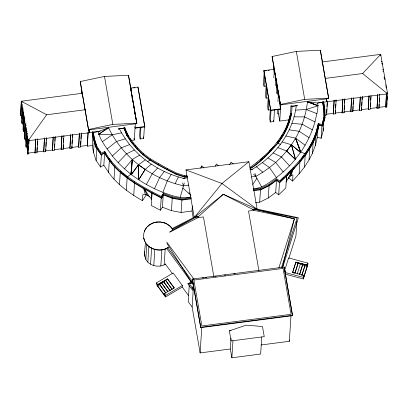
<?xml version="1.0" encoding="UTF-8"?>
<svg xmlns="http://www.w3.org/2000/svg" width="408" height="408" viewBox="0 0 408 408"><rect width="100%" height="100%" fill="white"/><g stroke="black" fill="none" stroke-linecap="round" stroke-linejoin="round"><path stroke-width="0.61" d="M281.54 267.296L297.09 218.066L253.949 209.049L253.929 210.329L294.377 218.785L282.448 267.587M138.281 179.51L138.516 164.71C125.939 154.877 115.505 142.285 108.61 127.862L98.139 131.611C100.337 140.791 106.922 148.395 112.302 155.978C117.963 162.828 124.348 169.034 131.32 174.537C140.979 181.886 151.608 187.92 162.909 192.352C171.88 195.702 181.137 199.15 190.847 196.998M286.197 182.085L286.656 175.292M290.501 114.148L290.532 113.643L288.568 121.268L285.544 129.152L288.538 121.778L290.501 114.148L291.016 105.937L291.98 105.815C292.133 119.539 286.085 132.595 277.909 143.341C269.428 152.347 261.293 162.047 250.578 168.494L250.614 167.984C261.324 161.542 269.459 151.837 277.94 142.836C284.56 134.319 289.308 124.353 291.48 113.776L291.45 114.281M22.098 103.933L21.359 115.301L20.558 115.408L21.415 102.143L22.221 102.036M23.47 111.833L22.736 123.201L21.935 123.308L22.792 110.043L23.593 109.936M24.806 120.365L24.113 131.101L23.307 131.208L24.169 117.943L24.97 117.836M26.224 127.633L25.49 139.001L24.684 139.108L25.541 125.843L26.347 125.735M27.56 136.16L26.867 146.9L26.061 147.007L26.918 133.742L27.724 133.635M29.004 139.883L28.274 153.877L27.28 154.005L28.137 140.74L21.257 101.24L82.34 93.274L82.61 94.488M28.351 149.991L28.596 146.197M28.759 143.672L28.963 140.515M37.73 138.746L37.001 152.735L35.012 152.995L35.705 139.633M35.012 152.995L35.746 139.001M36.914 151.378L37.159 147.589M37.322 145.059L37.567 141.27M46.456 137.603L45.727 151.597L43.738 151.858L44.426 138.496M43.738 151.858L44.467 137.863M45.727 151.597L45.722 148.976M45.885 146.446L46.17 142.025M46.293 140.133L46.415 138.236M55.182 136.466L54.448 150.46L52.464 150.72L53.152 137.358M52.464 150.72L53.193 136.726M54.488 147.206L54.692 144.049M54.896 140.887L55.141 137.098M63.908 135.329L63.174 149.323L61.19 149.583L61.878 136.221M61.19 149.583L61.919 135.589M63.174 149.323L63.291 144.804M63.459 142.275L63.704 138.485M72.634 134.191L71.9 148.186L69.916 148.441L70.604 135.084M69.916 148.441L70.645 134.451M71.9 148.186L71.854 146.191M72.017 143.667L72.262 139.878M72.425 137.348L72.593 134.824M80.228 81.539L88.551 129.917L136.808 123.624L136.833 123.201L128.479 75.24L104.479 76.434L80.228 81.539L88.551 129.917M81.457 93.656L81.773 88.699M81.355 133.054L80.626 147.043L78.642 147.303L79.331 133.941M78.642 147.303L79.371 133.309M80.58 145.054L80.825 141.265M80.988 138.735L81.233 134.946M92.963 135.415L92.31 145.518L87.363 146.166L88.057 132.804M87.363 146.166L88.097 132.172M88.781 130.264L89.219 132.773L89.408 129.815M191.097 197.503L181.978 198.691L172.334 196.875L163.328 193.438L161.298 196.477C139.745 185.553 116.918 173.303 104.734 151.399L101.485 153.281L97.022 146.752L94.416 138.715L93.203 131.748L92.259 131.871L93.447 139.398L96.109 147.604L101.153 154.989L104.392 153.117L104.422 152.612L101.189 154.479L101.153 154.989M93.447 139.398L92.259 131.871M104.662 152.541L103.841 165.174L100.592 167.05L96.135 160.528L93.524 152.485L94.258 141.117M96.109 147.604L93.478 138.893M96.135 160.528L96.91 148.522M96.992 147.262L97.022 146.752M100.592 167.05L101.408 154.418M104.703 151.909L104.734 151.399M191.219 198.359L181.958 199.568L172.059 197.701L163.725 194.524L161.604 198.155C142.239 188.098 121.65 177.827 108.635 159.599L108.666 159.095L104.422 152.612M146.62 194.402L142.453 200.639C129.596 193.387 117.254 184.533 108.574 172.4L109.354 160.395M109.466 158.625L109.436 159.135L108.758 158.1M114.021 179.209L114.837 166.576M114.877 165.944L114.908 165.434M119.498 184.605L120.319 171.972M120.391 170.83L120.36 171.34L121.824 172.564M186.844 175.435L184.62 175.721L176.506 173.043L167.555 168.642L150.414 158.855L143.713 153.739L137.715 147.936L132.345 141.653L127.872 134.864L124.787 127.627L123.823 127.755L126.98 135.742L131.524 142.642M124.756 128.132L124.787 127.627M128.479 75.24L132.314 97.828M126.98 135.742L123.823 127.755M128.53 136.415L127.872 134.864M131.065 90.948L130.871 89.556M126.577 177.699L126.613 177.194L119.717 171.436L114.174 165.98L108.666 159.095M126.332 190.306L127.148 177.674M127.219 176.536L127.189 177.041L130.942 174.226L132.279 159.482L139.633 155.111C152.332 166.495 167.902 174.568 184.462 178.597M132.401 99.465L132.518 97.609L131.861 97.237M133.778 107.365L133.895 105.509L133.625 105.351M135.191 114.648L134.997 113.251M145.263 159.829L138.516 164.71L131.345 174.558L132.279 159.482L124.466 168.795M131.131 140.454L134.288 140.046L135.374 123.201M130.636 88.036L137.965 87.077L144.825 126.903L135.053 128.178M134.033 182.84L134.069 182.33L126.613 177.194M133.727 195.401L134.543 182.769M134.584 182.136L134.614 181.626M143.024 154.872L136.955 148.996L136.991 148.486L131.554 142.132L127.01 135.232M137.685 148.441L137.715 147.936M140.184 127.056L139.618 135.798L140.168 138.955L143.652 138.501L144.417 126.633M140.168 138.955L140.933 127.087M136.991 148.486L143.055 154.362L143.024 154.872L149.818 160.053L158.248 165.026L176.088 174.338L184.498 177.118L187.43 176.735M144.825 126.903L137.965 87.077M143.677 154.249L143.713 153.739M142.805 188.103L142.836 187.593L134.069 182.33M142.453 200.639L142.836 194.769L143.147 194.422C146.564 193.902 150.221 196.62 151.638 199.639M144.865 241.511C144.886 241.771 143.672 238.053 143.713 237.971C144.539 241.76 146.742 245.116 149.925 247.34C155.423 250.869 162.914 251.068 168.387 247.396M146.503 227.536C144.055 231.566 142.871 233.56 146.498 227.644C148.124 225.588 150.379 224.13 152.776 223.033C159.783 220.376 168.754 222.707 172.625 229.367M143.055 154.362L149.848 159.543L149.818 160.053L147.742 161.614M150.384 159.36L150.414 158.855M165.633 264.058C161.18 266.995 155.142 266.761 150.567 264.2C142.229 259.865 145.013 249.737 145.544 242.219M145.829 259.432L146.824 244.025M146.982 244.774C152.138 250.257 161.843 251.858 168.397 247.289M147.696 226.516L149.308 224.91M151.638 192.984L151.669 192.479L142.836 187.593M147.854 262.094L148.889 246.07M150.567 264.2L151.643 247.559M158.248 165.026L158.284 164.521L149.848 159.543M158.753 164.302L158.783 163.792M153.785 265.608L154.861 248.967M149.297 225.012L152.765 223.14L156.672 222.039M151.388 198.976L152.051 192.856L151.256 205.51L160.405 210.253L161.221 197.62M161.604 198.155L163.725 194.524M156.473 282.871L156.376 284.427L165.566 296.947L182.249 287.064L182.351 285.508L173.16 272.988L156.473 282.871L157.784 284.656L157.682 286.207M160.737 221.993L156.667 222.146M160.405 210.253L162.435 207.213L163.215 195.208M163.297 193.948L163.328 193.438M160.823 266.001L161.899 249.359M167.05 169.896L167.086 169.386L158.284 164.521M165.877 293.219L159.686 284.483L167.622 278.827L157.784 284.656L165.638 280.301L172.196 289.466L165.623 280.51M167.525 169.152L167.555 168.642M172.62 229.475C170.957 226.307 167.683 224.39 164.689 222.901M164.169 264.955L165.204 248.931M164.358 293.612L165.663 295.392L165.566 296.947L164.276 294.887L164.358 293.612L174.196 287.783L167.622 278.827M191.189 198.864L181.927 200.073L172.028 198.212L172.059 197.701M192.357 205.984L192.03 211.033L181.086 212.461L171.447 210.645L172.263 198.013M172.304 197.38L172.334 196.875M176.088 174.338L176.118 173.834L167.086 169.386M173.196 288.675L174.196 287.783M181.086 212.461L181.958 199.568M176.118 173.834L184.528 176.608L184.498 177.118L187.598 176.71M184.589 176.231L184.62 175.721M189.225 285.625L188.19 301.65L192.127 307.015L200.124 352.925L230.331 348.983L231.03 338.176M192.357 279.404L192.377 279.046L284.167 267.072L292.546 315.675L200.761 327.65L192.357 279.404L194.244 279.159M192.127 307.015L193.606 284.152M201.725 167.173L201.807 165.913L204.005 168.009M200.761 327.65L192.377 279.046M200.124 352.925L201.766 327.578M261.768 336.87L260.661 354.032L231.866 357.791L232.978 340.624M250.191 167.673L250.226 167.163C264.486 157.172 277.731 144.386 285.58 128.642M257.035 163.042L257.065 162.532M257.672 163.695L257.703 163.19M280.5 109.201L270.733 110.476L263.874 70.65L273.646 69.375L274.355 73.46M264.175 72.496L263.491 83.115L264.042 86.272L266.363 85.966M264.042 86.272L264.767 75.026M266.251 84.4L265.562 95.018L266.113 98.175L268.439 97.869M266.113 98.175L266.842 86.929M255.423 202.766L259.682 202.21L260.498 189.577M260.539 188.945L260.574 188.435L269.168 184.243L276.604 178.658L279.582 181.045C296.453 165.158 314.18 147.375 318.276 123.537L322.019 124.506L324.059 117.132L323.814 108.783L322.6 101.816L323.544 101.694L324.768 108.717L324.987 117.744L322.682 126.087L318.954 125.123L318.985 124.618L322.713 125.577L322.682 126.087M253.45 190.745L260.855 189.776L260.891 189.271L269.714 184.962L276.593 179.795L279.653 182.249L279.618 182.759L276.563 180.305L276.593 179.795M264.088 156.55L264.119 156.045M268.326 96.303L267.638 106.922L268.189 110.078L270.509 109.772M264.792 157.146L264.823 156.636M268.189 110.078L268.913 98.833M272.09 56.503L280.413 104.887L328.67 98.588L328.695 98.17L320.341 50.21L296.341 51.403L272.09 56.503L280.413 104.887M270.397 108.207L269.714 118.825L270.259 121.982L273.748 121.528L274.513 109.66M270.733 110.476L263.874 70.65M270.259 121.982L271.029 110.114M273.62 69.702L273.906 65.311M273.834 77.852L274.273 71.038L274.773 70.513L274.548 71.191L280.444 104.463L304.694 99.363L328.695 98.17M275.4 74.689L275.369 79.723M269.555 150.97L270.815 149.68L270.846 149.17M275.206 85.751L275.65 78.933L276.15 78.407M259.682 202.21L268.275 198.013L269.091 185.38M271.544 150.246L271.575 149.741M260.855 189.776L269.678 185.472L269.714 184.962M276.813 82.008L276.741 87.623M276.583 93.651L277.027 86.833L277.527 86.307M277.909 94.299L278.118 91.071M277.44 109.604L277.2 113.322L278.516 114.067L279.735 121.069L289.201 119.835M277.96 101.551L278.399 94.733L278.904 94.207M278.516 114.067L278.837 109.069M279.281 102.199L279.531 98.389M277.165 142.316L277.129 142.826L279.281 139.781M277.94 142.836L277.909 143.341L280.418 144.304M279.735 121.069L280.786 104.805M268.275 198.013L275.716 192.433L276.491 180.433M281.826 135.721L281.795 136.226L282.948 134.048M275.716 192.433L278.69 194.82L279.511 182.187M282.632 136.654L282.668 136.15M286.426 129.494L286.462 128.989M288.538 121.778L288.568 121.268M290.981 106.447L291.016 105.937M286.595 175.919L285.814 187.95L278.69 194.82M279.618 182.759L287.385 175.272L287.416 174.767C301.711 160.941 315.333 144.764 318.985 124.618M291.95 106.32L297.509 105.596L291.95 106.325L291.98 105.815M284.167 267.072L292.546 315.675M288.594 177.863L292.572 181.055L292.949 175.185L292.403 174.838C289.639 176.021 287.803 178.77 286.447 181.356M293.429 167.79L293.459 167.28M287.385 175.272L294.158 168.356L294.194 167.846M294.331 273.095L292.623 272.636L292.643 272.325L295.877 262.094L307.265 265.154L307.163 266.705M292.572 181.055L299.125 173.823L299.905 161.818M299.987 160.558L300.018 160.048M294.158 168.356L300.747 161.089L300.783 160.579M296.891 221.146L295.933 235.936L288.879 258.274M261.013 344.979L289.333 341.287L291.011 315.308M295.877 262.094L292.623 272.636M295.081 272.855L298.12 263.226L295.856 262.405L307.265 265.154L307.907 263.114L288.599 257.927L284.646 270.448M299.125 173.823L304.46 167.066L305.235 155.066M322.6 101.816L322.57 102.326L317.597 102.979L307.443 101.924C306.046 114.663 301.956 127.056 295.591 138.174L300.767 152.067L305.317 153.806L305.347 153.296M300.747 161.089L306.122 154.275L306.158 153.77M298.12 263.226L302.66 264.68L299.605 274.553M304.46 167.066L309.045 159.875L309.779 148.502M292.643 272.325L304.031 275.385L303.292 278.975L285.187 274.115M307.907 263.114L307.81 264.67L303.292 278.975L304.031 275.385L302.864 275.579M301.864 275.446L304.904 265.817L304.924 265.531L302.644 264.92M309.045 159.875L312.441 153.321L313.216 141.321M313.334 139.546L313.298 140.056L315.976 132.722M320.341 50.21L328.557 97.966M312.441 153.321L315.323 145.427L316.057 134.054M316.215 131.651L316.18 132.161L318.276 123.537M306.122 154.275L310.748 147.018L314.191 140.383L317.138 131.896M315.323 145.427L317.383 137.312L317.954 128.469M317.383 137.312L321.132 138.276L321.948 125.644M323.544 101.694L324.737 109.227L324.931 115.918M322.157 124.399L324.029 117.642L323.814 108.783M321.132 138.276L323.167 130.907L323.819 120.799M324.029 117.642L324.059 117.132M324.737 109.227L324.768 108.717M326.752 98.262L326.522 101.811L326.257 99.934M326.609 112.955L326.854 109.166M327.022 106.636L327.267 102.847M336.11 99.812L335.381 113.806L333.397 114.067L334.086 100.705M333.397 114.067L334.127 100.072M335.381 113.806L335.417 110.553M335.58 108.028L335.825 104.234M335.988 101.709L336.07 100.444M344.837 98.675L344.107 112.669L342.123 112.929L342.812 99.567M342.123 112.929L342.853 98.935M344.143 109.415L344.388 105.626M344.551 103.097L344.796 99.307M353.563 97.538L352.833 111.532L350.844 111.792L351.538 98.43M350.844 111.792L351.579 97.798M352.833 111.532L352.991 106.381M353.114 104.484L353.359 100.694M362.289 96.4L361.559 110.395L359.57 110.65L360.264 97.293M359.57 110.65L360.305 96.66M361.559 110.395L361.554 107.768M361.677 105.876L361.921 102.087M362.085 99.557L362.248 97.033M371.015 95.263L370.285 109.252L368.296 109.512L368.985 96.15M368.296 109.512L369.026 95.518M370.28 106.631L370.525 102.842M370.688 100.312L370.892 97.155M379.741 94.121L379.007 108.115L377.023 108.375L377.711 95.013M377.023 108.375L377.752 94.381M379.007 108.115L379.088 104.229M379.251 101.704L379.496 97.915M382.174 64.408L382.255 63.143L381.449 63.25M384.571 79.04L384.693 77.143L383.887 77.25M386.3 88.108L386.381 86.843L385.575 86.945M321.861 62.026L380.72 54.346L387.6 93.84L386.743 107.105L385.749 107.238L386.437 93.876M385.749 107.238L386.478 93.243M386.789 103.051L386.743 107.105M386.993 99.889L387.197 96.732M130.942 174.226L132.279 159.482M251.114 169.901C274.803 156.851 292.868 132.881 296.285 105.769M253.128 188.746C262.216 188.394 269.295 182.539 276.4 177.546C283.336 172.176 289.695 166.092 295.315 159.355L300.767 152.067C307.071 142.826 311.88 132.605 314.986 121.854C316.083 115.673 318.832 109.303 317.597 102.979L387.6 93.84L362.62 73.542L325.171 78.428M144.646 251.614L144.33 253.19L144.626 256.392M317.103 132.401L318.954 125.123M144.559 230.739L143.611 234.299L143.708 238.078M180.142 197.686L184.294 182.978M322.713 125.577L325.018 117.239M291.236 175.399L293.092 168.958M278.868 267.898L294.377 218.785L253.949 209.049M282.601 267.653L298.365 217.729L257.04 209.095M284.952 273.431L285.692 271.09L284.59 270.795M294.902 273.248L298.136 263.017L307.265 265.154M297.167 274.069L300.4 263.838M299.62 274.314L302.66 264.68M301.884 275.165L304.924 265.531M303.95 276.66L307.183 266.429L304.904 265.817M162.909 192.352L167.255 180.912L171.202 174.456M193.576 288.38L192.77 290.511L187.879 283.851L191.204 281.882L192.918 281.795M289.695 176.746L292.959 168.907M154.479 188.731L159.584 177.618L164.276 171.482M198.589 216.454L194.244 217.546L185.951 169.927L248.89 161.716L257.188 209.329L223.319 194.295L198.589 216.454L198.043 217.622L169.539 232.279M131.32 174.537L138.516 164.71C149.486 173.15 161.971 179.53 175.175 183.671L178.352 176.945M288.125 178.576L292.592 169.493M310.468 145.518L313.018 140.602M283.524 132.962L284.968 130.239M200.619 168.111L201.807 165.913M215.251 166.199L216.439 164.006L218.198 165.679M229.587 164.837L231.071 162.093L233.269 164.189M146.37 184.538L152.204 173.808L157.621 168.04M138.679 179.795L145.187 169.473L138.516 164.71L138.679 179.795L145.171 169.493L151.271 164.149M305.108 145.222L295.591 138.174L291.414 144.764L286.681 151.031L281.428 156.947L275.68 162.471L269.474 167.576L262.844 172.232L255.826 176.404L251.558 176.909M305.317 153.806L306.954 151.235M307.606 150.21L308.591 148.665M309.244 147.64L309.901 146.61M161.604 196.477L162.955 194.453M252.776 184.472L256.887 178.311M280 138.766L281.433 136.736M85.374 109.716L46.675 114.765L28.137 140.74L92.55 132.335M301.507 158.625L304.174 155.249M197.36 216.617L194.244 217.546L221.967 183.483L248.89 161.716M270.815 149.68L273.34 146.936M362.62 73.542L380.72 54.346M130.642 90.234L131.147 89.709M132.019 98.134L132.518 97.609M134.773 113.934L135.272 113.409M118.116 162.593L126.506 153.841L134.421 150.016L139.633 155.111M287.941 173.395L291.317 169.947M279.995 181.126L283.555 177.689M279.653 182.249L287.416 174.767M260.12 160.201L262.762 157.769M112.302 155.978L121.217 147.824L129.647 144.585L134.421 150.016M107.069 148.981L116.453 141.464L125.348 138.842L129.647 144.585M194.244 217.546L223.319 194.295L252.715 209.391L253.929 210.329L248.528 211.038L258.942 270.82M269.132 184.748L270.127 184.003M269.678 185.472L276.563 180.305M125.348 138.842L121.548 132.824L112.246 134.793L98.624 134.375L106.457 128.632M102.439 141.653L112.246 134.793M98.624 134.375L108.61 127.862M159.671 284.764L157.702 285.931L164.276 294.887M165.663 295.392L182.351 285.508M193.397 283.055L192.449 283.616L187.879 283.851M157.784 284.656L167.601 279.138L174.18 288.089M169.998 231.693L196.804 216.694L172.502 229.174M172.181 228.592L194.621 217.051M193.402 286.671L191.933 287.303L193.285 289.145L189.343 283.774L192.668 281.806L167.3 247.248M253.404 209.12L252.715 209.391L257.188 209.329L221.967 183.483L185.951 169.927M229.367 330.832L246.146 325.181L262.477 326.512L264.241 336.636L231.132 340.955L229.367 330.832L230.984 330.618M295.647 110.109L306.326 109.472L318.077 105.743L309.529 102.138M284.565 271.34L285.692 271.09M88.582 129.494L112.832 124.394L136.833 123.201L130.937 89.928M183.039 178.5L187.451 177.868M175.175 183.671L183.299 185.869L188.761 185.084M380.072 55.35L380.878 55.243M130.616 88.358L131.84 88.199M133.671 87.96L134.89 87.802M263.854 70.977L266.296 70.661M268.127 70.421L269.351 70.258M23.282 108.135L22.476 108.242L21.619 121.508L21.935 123.308M381.133 61.45L381.939 61.343M24.659 116.035L23.853 116.142L22.996 129.407L23.307 131.208M382.51 69.35L383.316 69.243M382.826 71.15L383.627 71.043M26.035 123.935L25.23 124.042L24.373 137.307L24.684 139.108M384.198 79.045L385.004 78.943M27.407 131.835L26.607 131.942L25.745 145.207L26.061 147.007M385.264 85.15L386.065 85.043M28.784 139.735L27.979 139.842L27.28 154.005M386.641 93.044L387.442 92.942M99.96 131.371L93.167 132.253L100.021 131.366M118.228 128.984L123.787 128.26L118.198 128.994M144.845 126.577L135.074 127.852L134.875 126.684M270.754 110.15L280.525 108.875L279.301 101.878M34.884 152.266L28.147 153.148L28.274 153.877M36.873 152.011L43.61 151.128M45.599 150.868L52.336 149.991M54.325 149.731L61.062 148.854M63.046 148.594L69.788 147.716M71.772 147.456L78.514 146.574M80.498 146.319L87.241 145.437M326.528 114.22L333.27 113.337M335.254 113.077L341.996 112.2M350.722 111.063L343.98 111.94L344.107 112.669M352.706 110.803L359.443 109.925M361.432 109.665L368.169 108.783M370.158 108.528L376.895 107.646M378.884 107.386L385.621 106.508M324.804 115.189L326.655 114.944L327.389 100.954M253.276 189.389L260.574 188.435M253.48 190.235L260.891 189.271M257.188 209.329L253.944 209.233M202.414 278.093L203.674 277.93M205.561 277.68L206.815 277.517M214.99 276.451L216.245 276.287M224.42 275.221L225.675 275.058M233.85 273.992L235.105 273.829M200.782 327.287L292.572 315.313M184.528 176.608L187.461 176.225M249.91 169.743L252.445 169.442M294.061 116.831L304.572 116.918L314.986 121.854M291.909 123.415L302.19 124.216L312.365 129.877M289.201 129.826L299.186 131.315L309.065 137.68M285.952 136.022L295.591 138.174L300.767 152.067M161.293 222.227L164.684 223.008M285.289 272.559L303.389 277.425M282.183 141.964L291.414 144.764L300.517 152.464L295.591 138.174M163.695 195.029L172.028 198.212M162.435 207.213L171.447 210.645M277.914 147.625L286.681 151.031L295.315 159.355L291.414 144.764L286.661 151.016L295.275 159.365M306.326 109.472L316.909 113.669M273.171 152.964L281.428 156.947L289.542 165.857M151.669 192.479L161.639 197.645M46.675 114.765L21.257 101.24L20.558 115.408M274.273 71.038L274.931 71.41M275.65 78.933L275.92 79.091M277.027 86.833L277.685 87.21M278.399 94.733L279.057 95.11L278.674 94.891M267.98 157.952L275.68 162.471L283.223 171.931M262.38 162.562L269.474 167.576L276.4 177.546M122.798 173.374L124.261 174.599M125.236 175.415L126.699 176.639M256.392 166.76L262.844 172.232M300.497 152.49L291.414 144.764L295.56 158.987M182.733 187.986L190.954 195.289M253.608 174.145L255.826 176.404L261.747 187.042M132.727 142.642L133.554 143.611M134.793 145.059L136.032 146.508M131.524 142.637L136.955 148.996M109.823 159.62L111.379 161.568M166.79 242.168L193.892 279.082M166.556 248.304L193.739 285.37M165.311 263.991L172.324 273.538M182.249 287.064L188.547 295.642M163.654 281.678L170.228 290.634M163.639 281.908L170.213 290.863M161.67 283.075L167.882 291.531M161.655 283.315L167.867 291.771M159.686 284.483L165.898 292.939M197.243 216.449L198.043 217.622L203.444 216.918L213.858 276.7M97.68 148.262L98.705 149.772M99.736 151.276L100.766 152.786M96.145 147.099L101.189 154.479M129.902 138.506L130.937 140.071M105.04 152.424L106.054 153.974M104.392 153.117L108.635 159.599M103.841 165.174L108.574 172.4M143.983 188.409L149.369 196.681M166.984 243.484L191.204 281.882M119.36 128.653L121.548 132.824M143.891 188.511L147.359 195.315M124.991 128.693L125.705 130.361M126.179 131.473L127.842 135.369M94.381 139.22L96.808 146.686M254.944 173.441L255.826 176.404M143.647 188.552L145.314 194.438M182.662 182.871L183.299 185.869M322.57 102.326L323.784 109.293M296.341 51.403L304.694 99.363M275.176 78.178L275.599 80.616M276.553 86.078L277.19 89.734M277.613 92.177L278.46 97.028M273.564 120.477L273.748 121.528M289.119 340.048L289.333 341.287M223.507 194.392L223.059 194.529M230.331 348.983L231.866 357.791M192.03 211.033L193.208 217.775M143.376 136.925L143.652 138.501M132.421 98.456L136.808 123.624M133.982 138.297L134.288 140.046M104.479 76.434L112.832 124.394M93.269 132.84L94.279 138.644M92.31 145.518L93.524 152.485M21.359 115.301L21.894 118.351M22.736 123.201L23.48 127.474M24.113 131.101L24.643 134.15M25.49 139.001L26.234 143.269M26.867 146.9L27.504 150.562M88.607 128.393L89.219 132.773M189.103 192.637L189.169 193.708M323.08 127.923L323.167 130.907M283.081 268.408L193.871 280.046L201.868 325.956L291.077 314.313L283.081 268.408M318.077 105.743L307.443 101.924L318.077 105.743"/></g></svg>
